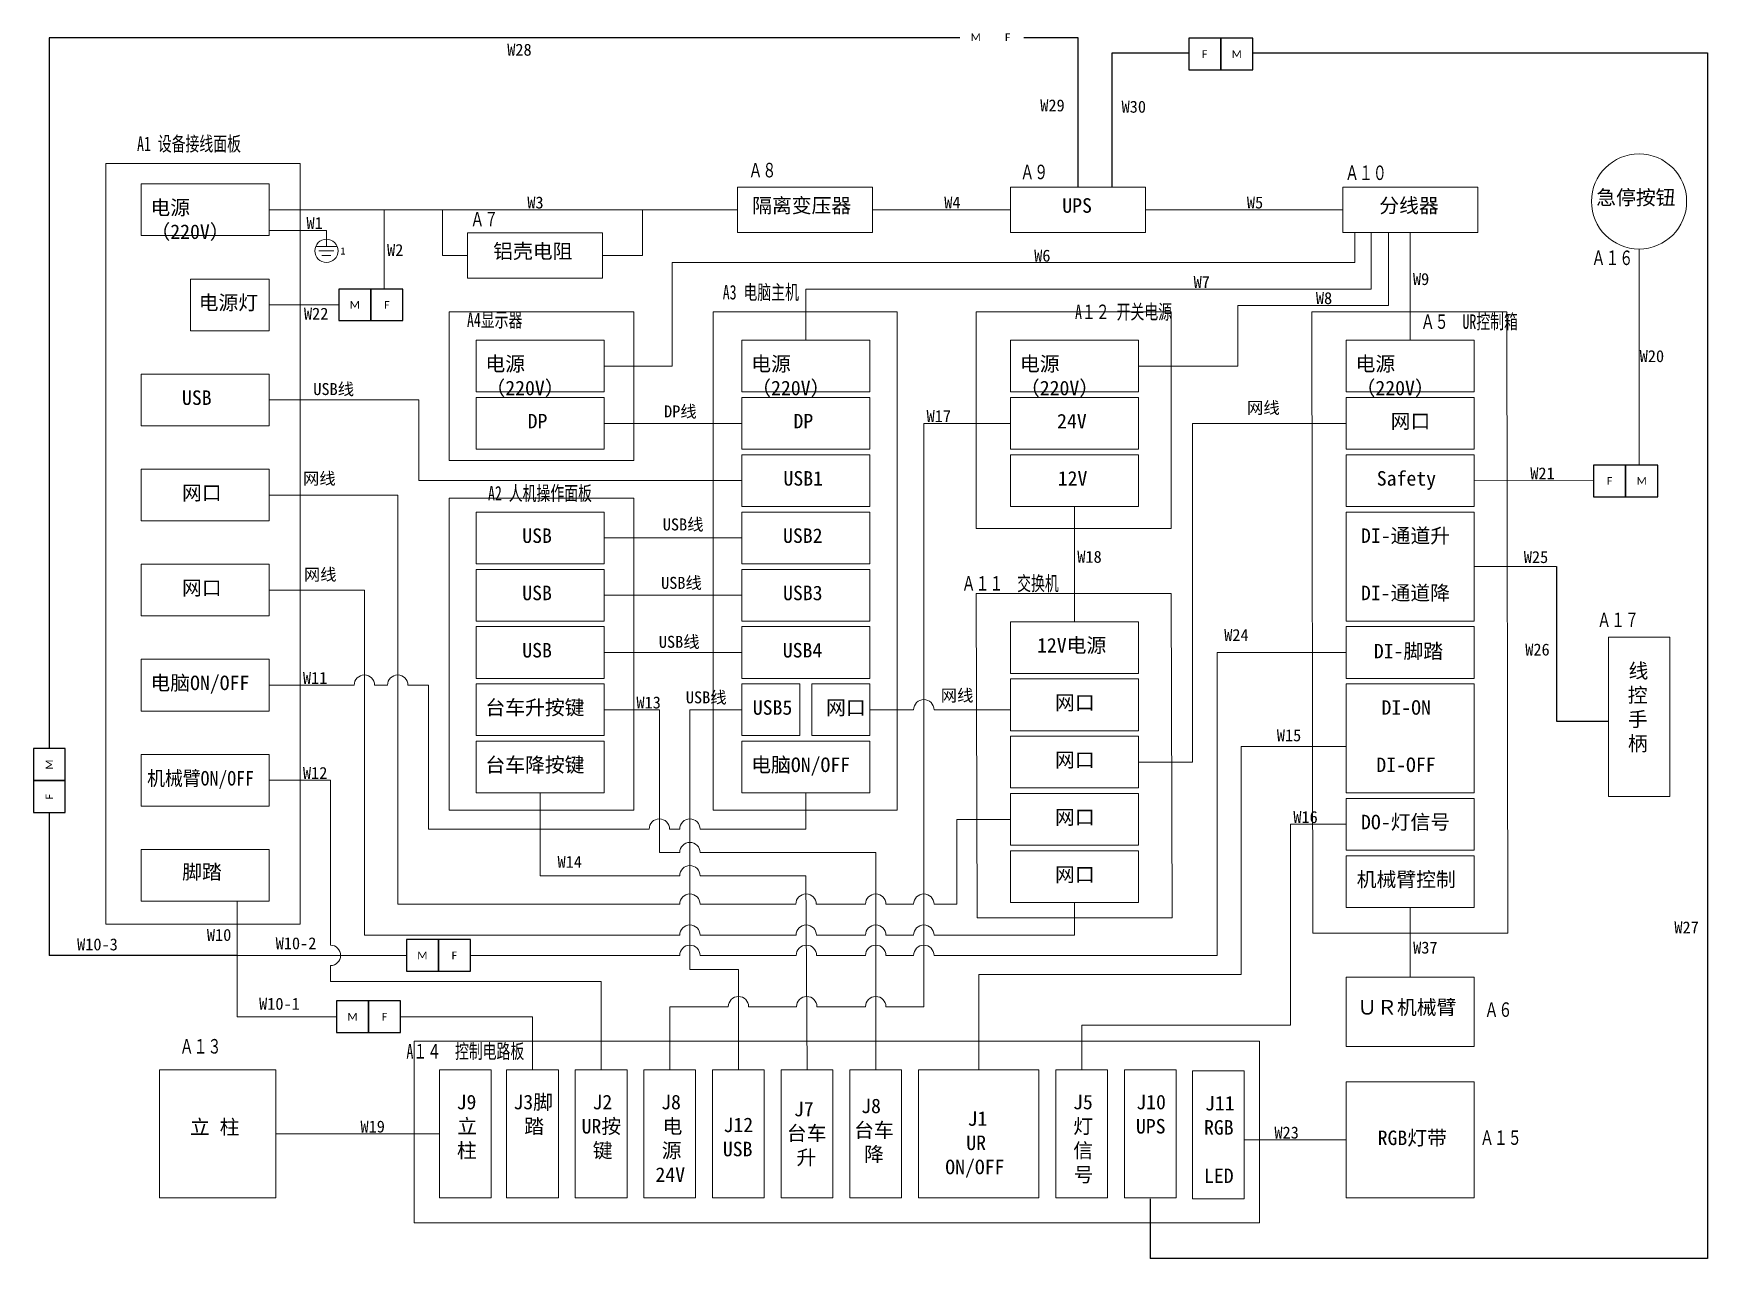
# Model space of a CAD drawing. Header units: millimetres. Extents: x 17657 to 19841, y 2169 to 2573.
# Drawn here: x 19491.2 to 19840.7, y 2316.8 to 2572.7 of the extents above.
import ezdxf

# ---------------------------------------------------------------- set-up
doc = ezdxf.new("R2010")
doc.units = ezdxf.units.MM
doc.layers.add('连接线', color=7, linetype='Continuous', lineweight=18)
doc.styles.add('HORIZONTALGBCBIG', font='txt.shx', dxfattribs={"bigfont": 'gbcbig.shx'})
doc.styles.get("Standard").update_dxf_attribs({"font": 'txt', "bigfont": 'gbcbig.shx'})

msp = doc.modelspace()

# ---------------------------------------------------------------- linework, layer by layer
for p, q in [((19684.57, 2571.8), (19494.48, 2571.8)), ((19494.48, 2571.8), (19494.48, 2423.32)), ((19709.29, 2571.8), (19697.95, 2571.8)), ((19709.29, 2540.62), (19709.29, 2571.8)), ((19716.44, 2540.62), (19716.44, 2568.69)), ((19716.44, 2568.69), (19732.39, 2568.69)), ((19745.76, 2568.69), (19840.73, 2568.69)), ((19840.73, 2568.69), (19840.73, 2316.81)), ((19494.48, 2409.95), (19494.48, 2380.13)), ((19533.71, 2380.13), (19494.48, 2380.13)), ((19724.37, 2329.25), (19724.37, 2316.81)), ((19840.73, 2316.81), (19724.37, 2316.81))]:
    msp.add_line(p, q)
at = {"color": 5}
for p, q in [((19809.22, 2461.35), (19809.22, 2429.04)), ((19809.22, 2429.04), (19820.04, 2429.04))]:
    msp.add_line(p, q, dxfattribs=at)
at = {"color": 7, "linetype": 'Continuous'}
for points in [[(19732.39, 2565.1), (19739.08, 2565.1), (19739.08, 2571.72), (19732.39, 2571.72)], [(19739.08, 2565.1), (19745.76, 2565.1), (19745.76, 2571.72), (19739.08, 2571.72)], [(19554.92, 2512.72), (19561.61, 2512.72), (19561.61, 2519.33), (19554.92, 2519.33)], [(19561.61, 2512.72), (19568.3, 2512.72), (19568.3, 2519.33), (19561.61, 2519.33)], [(19816.94, 2475.93), (19823.63, 2475.93), (19823.63, 2482.55), (19816.94, 2482.55)], [(19823.63, 2475.93), (19830.32, 2475.93), (19830.32, 2482.55), (19823.63, 2482.55)], [(19497.79, 2416.63), (19497.79, 2423.32), (19491.17, 2423.32), (19491.17, 2416.63)], [(19497.79, 2409.95), (19497.79, 2416.63), (19491.17, 2416.63), (19491.17, 2409.95)], [(19569.03, 2376.82), (19575.72, 2376.82), (19575.72, 2383.44), (19569.03, 2383.44)], [(19575.72, 2376.82), (19582.41, 2376.82), (19582.41, 2383.44), (19575.72, 2383.44)], [(19554.43, 2364.01), (19561.12, 2364.01), (19561.12, 2370.63), (19554.43, 2370.63)], [(19561.12, 2364.01), (19567.81, 2364.01), (19567.81, 2370.63), (19561.12, 2370.63)]]:
    msp.add_lwpolyline(points, close=True, dxfattribs=at)
at = {"layer": '连接线'}
for p, q in [((19638.17, 2535.88), (19540.37, 2535.88)), ((19564.43, 2535.88), (19564.43, 2519.33)), ((19576.57, 2526.33), (19576.57, 2535.88)), ((19618.32, 2526.33), (19618.32, 2535.88)), ((19666.36, 2535.88), (19695.2, 2535.88)), ((19723.38, 2535.88), (19764.55, 2535.88)), ((19552.34, 2531.58), (19540.37, 2531.58)), ((19552.34, 2528.22), (19552.34, 2531.58)), ((19767.1, 2524.89), (19767.1, 2531.14)), ((19770.47, 2519.28), (19770.47, 2531.14)), ((19774.12, 2515.91), (19774.12, 2531.14)), ((19778.65, 2531.14), (19778.65, 2508.63)), ((19552.34, 2528.22), (19550.1, 2528.22)), ((19552.34, 2527.3), (19550.78, 2527.3)), ((19552.34, 2528.22), (19554.59, 2528.22)), ((19552.34, 2527.3), (19553.9, 2527.3)), ((19826.43, 2527.68), (19826.43, 2482.55)), ((19552.34, 2526.32), (19551.4, 2526.32)), ((19552.34, 2526.32), (19553.28, 2526.32)), ((19581.78, 2526.33), (19576.57, 2526.33)), ((19609.97, 2526.33), (19618.32, 2526.33)), ((19699.26, 2524.89), (19624.52, 2524.89)), ((19624.52, 2503.23), (19624.52, 2524.89)), ((19699.26, 2524.89), (19767.1, 2524.89)), ((19704.8, 2519.28), (19652.45, 2519.28)), ((19652.45, 2519.28), (19652.45, 2508.63)), ((19704.8, 2519.28), (19770.47, 2519.28)), ((19554.92, 2516.02), (19540.37, 2516.02)), ((19742.64, 2503.23), (19742.64, 2515.91)), ((19742.64, 2515.91), (19774.12, 2515.91)), ((19610.32, 2503.23), (19624.52, 2503.23)), ((19721.93, 2503.23), (19742.64, 2503.23)), ((19540.37, 2496.16), (19571.61, 2496.16)), ((19571.61, 2496.16), (19571.61, 2479.3)), ((19610.32, 2491.26), (19639.09, 2491.26)), ((19677.09, 2369.41), (19677.09, 2491.26)), ((19677.09, 2491.26), (19695.2, 2491.26)), ((19733.2, 2491.26), (19765.28, 2491.26)), ((19733.2, 2420.51), (19733.2, 2491.26)), ((19571.61, 2479.3), (19639.09, 2479.3)), ((19792.01, 2479.3), (19816.94, 2479.24)), ((19540.37, 2476.3), (19567.23, 2476.3)), ((19567.23, 2476.3), (19567.23, 2390.83)), ((19708.56, 2473.9), (19708.56, 2449.84)), ((19610.32, 2467.33), (19639.09, 2467.33)), ((19792.01, 2461.35), (19809.22, 2461.35)), ((19540.37, 2456.44), (19560.27, 2456.44)), ((19560.27, 2456.44), (19560.27, 2384.35)), ((19610.32, 2455.37), (19639.09, 2455.37)), ((19610.32, 2443.4), (19639.09, 2443.4)), ((19765.28, 2443.4), (19738.35, 2443.4)), ((19738.35, 2443.4), (19738.35, 2380.13)), ((19540.37, 2436.58), (19558.13, 2436.58)), ((19562.4, 2436.58), (19565.1, 2436.58)), ((19569.36, 2436.58), (19573.68, 2436.58)), ((19573.68, 2436.58), (19573.68, 2406.51)), ((19610.32, 2431.44), (19621.86, 2431.44)), ((19621.86, 2431.44), (19621.86, 2401.61)), ((19639.09, 2431.44), (19628.24, 2431.44)), ((19628.24, 2431.44), (19628.24, 2377.15)), ((19665.82, 2431.44), (19674.96, 2431.44)), ((19679.23, 2431.44), (19695.2, 2431.44)), ((19743.33, 2376.17), (19743.33, 2423.79)), ((19743.33, 2423.79), (19765.28, 2423.79)), ((19721.93, 2420.51), (19733.2, 2420.51)), ((19540.37, 2416.72), (19553.17, 2416.72)), ((19553.17, 2416.72), (19553.17, 2382.27)), ((19596.96, 2414.07), (19596.96, 2396.76)), ((19652.45, 2406.51), (19652.45, 2414.07)), ((19695.2, 2408.54), (19684.01, 2408.54)), ((19684.01, 2408.54), (19684.01, 2390.83)), ((19573.68, 2406.51), (19619.73, 2406.51)), ((19623.99, 2406.51), (19626.11, 2406.51)), ((19630.38, 2406.51), (19652.45, 2406.51)), ((19753.67, 2365.53), (19753.67, 2407.51)), ((19753.67, 2407.51), (19765.28, 2407.51)), ((19621.86, 2401.61), (19626.11, 2401.61)), ((19630.38, 2401.61), (19667.04, 2401.61)), ((19667.04, 2401.61), (19667.04, 2356.23)), ((19596.96, 2396.76), (19626.11, 2396.76)), ((19630.38, 2396.76), (19652.45, 2396.76)), ((19652.45, 2396.76), (19652.71, 2356.23)), ((19533.71, 2367.32), (19533.71, 2391.46)), ((19708.56, 2384.35), (19708.56, 2391.18)), ((19567.23, 2390.83), (19626.11, 2390.83)), ((19630.38, 2390.83), (19650.36, 2390.83)), ((19654.62, 2390.83), (19664.91, 2390.83)), ((19669.18, 2390.83), (19674.96, 2390.83)), ((19679.23, 2390.83), (19684.01, 2390.83)), ((19778.65, 2390.14), (19778.65, 2375.59)), ((19560.27, 2384.35), (19626.11, 2384.35)), ((19630.38, 2384.35), (19650.4, 2384.35)), ((19654.67, 2384.35), (19664.91, 2384.35)), ((19669.18, 2384.35), (19674.96, 2384.35)), ((19679.23, 2384.35), (19708.56, 2384.35)), ((19569.03, 2380.13), (19533.71, 2380.13)), ((19553.17, 2378), (19553.17, 2374.65)), ((19626.11, 2380.13), (19582.41, 2380.13)), ((19628.24, 2377.15), (19638.38, 2377.15)), ((19650.43, 2380.13), (19630.38, 2380.13)), ((19638.38, 2377.15), (19638.38, 2356.23)), ((19664.91, 2380.13), (19654.69, 2380.13)), ((19674.96, 2380.13), (19669.18, 2380.13)), ((19738.35, 2380.13), (19679.23, 2380.13)), ((19553.17, 2374.65), (19609.71, 2374.66)), ((19609.71, 2374.66), (19609.71, 2356.23)), ((19688.55, 2356.23), (19688.55, 2376.17)), ((19688.55, 2376.17), (19743.33, 2376.17)), ((19554.43, 2367.32), (19533.71, 2367.32)), ((19595.37, 2367.32), (19567.81, 2367.32)), ((19595.37, 2356.23), (19595.37, 2367.32)), ((19624.04, 2356.23), (19624.04, 2369.41)), ((19624.04, 2369.41), (19636.24, 2369.41)), ((19640.51, 2369.41), (19650.49, 2369.41)), ((19654.76, 2369.41), (19664.91, 2369.41)), ((19669.18, 2369.41), (19677.09, 2369.41)), ((19710.05, 2356.23), (19710.05, 2365.53)), ((19710.05, 2365.53), (19753.67, 2365.53)), ((19541.8, 2342.86), (19575.95, 2342.86)), ((19744.01, 2341.6), (19765.28, 2341.6))]:
    msp.add_line(p, q, dxfattribs=at)
at = {"layer": '连接线', "color": 5}
for points in [[(19506.27, 2545.55), (19546.87, 2545.55), (19546.87, 2386.65), (19506.27, 2386.65)], [(19577.95, 2514.54), (19616.5, 2514.54), (19616.5, 2483.54), (19577.95, 2483.54)], [(19633.12, 2514.54), (19671.5, 2514.54), (19671.5, 2410.48), (19633.12, 2410.48)], [(19688, 2514.54), (19728.73, 2514.54), (19728.73, 2469.27), (19688, 2469.27)], [(19758.07, 2514.54), (19798.79, 2514.54), (19799.01, 2384.74), (19758.28, 2384.74)], [(19577.95, 2475.64), (19616.5, 2475.64), (19616.5, 2410.48), (19577.95, 2410.48)], [(19688, 2455.75), (19728.73, 2455.75), (19728.93, 2387.97), (19688.2, 2387.97)], [(19570.64, 2362.21), (19747.17, 2362.21), (19747.17, 2324.26), (19570.64, 2324.26)]]:
    msp.add_lwpolyline(points, close=True, dxfattribs=at)
at = {"layer": '连接线', "color": 3}
for points in [[(19513.64, 2541.28), (19540.37, 2541.28), (19540.37, 2530.48), (19513.64, 2530.48)], [(19523.99, 2521.42), (19540.37, 2521.42), (19540.37, 2510.62), (19523.99, 2510.62)], [(19583.59, 2508.63), (19610.32, 2508.63), (19610.32, 2497.83), (19583.59, 2497.83)], [(19639.09, 2508.63), (19665.82, 2508.63), (19665.82, 2497.83), (19639.09, 2497.83)], [(19695.2, 2508.63), (19721.93, 2508.63), (19721.93, 2497.83), (19695.2, 2497.83)], [(19765.28, 2508.63), (19792.01, 2508.63), (19792.01, 2497.83), (19765.28, 2497.83)], [(19513.64, 2501.56), (19540.37, 2501.56), (19540.37, 2490.76), (19513.64, 2490.76)], [(19583.59, 2496.66), (19610.32, 2496.66), (19610.32, 2485.86), (19583.59, 2485.86)], [(19639.09, 2496.66), (19665.82, 2496.66), (19665.82, 2485.86), (19639.09, 2485.86)], [(19695.2, 2496.66), (19721.93, 2496.66), (19721.93, 2485.86), (19695.2, 2485.86)], [(19765.28, 2496.66), (19792.01, 2496.66), (19792.01, 2485.86), (19765.28, 2485.86)], [(19639.09, 2484.7), (19665.82, 2484.7), (19665.82, 2473.9), (19639.09, 2473.9)], [(19695.2, 2484.7), (19721.93, 2484.7), (19721.93, 2473.9), (19695.2, 2473.9)], [(19765.28, 2484.7), (19792.01, 2484.7), (19792.01, 2473.9), (19765.28, 2473.9)], [(19513.64, 2481.7), (19540.37, 2481.7), (19540.37, 2470.9), (19513.64, 2470.9)], [(19583.59, 2472.73), (19610.32, 2472.73), (19610.32, 2461.93), (19583.59, 2461.93)], [(19639.09, 2472.73), (19665.82, 2472.73), (19665.82, 2461.93), (19639.09, 2461.93)], [(19765.28, 2472.73), (19792.01, 2472.73), (19792.01, 2449.97), (19765.28, 2449.97)], [(19513.64, 2461.84), (19540.37, 2461.84), (19540.37, 2451.04), (19513.64, 2451.04)], [(19583.59, 2460.77), (19610.32, 2460.77), (19610.32, 2449.97), (19583.59, 2449.97)], [(19639.09, 2460.77), (19665.82, 2460.77), (19665.82, 2449.97), (19639.09, 2449.97)], [(19583.59, 2448.8), (19610.32, 2448.8), (19610.32, 2438), (19583.59, 2438)], [(19639.09, 2448.8), (19665.82, 2448.8), (19665.82, 2438), (19639.09, 2438)], [(19695.2, 2449.84), (19721.93, 2449.84), (19721.93, 2439.04), (19695.2, 2439.04)], [(19765.28, 2448.8), (19792.01, 2448.8), (19792.01, 2438), (19765.28, 2438)], [(19513.64, 2441.98), (19540.37, 2441.98), (19540.37, 2431.18), (19513.64, 2431.18)], [(19583.59, 2436.84), (19610.32, 2436.84), (19610.32, 2426.04), (19583.59, 2426.04)], [(19639.09, 2436.84), (19651.2, 2436.84), (19651.2, 2426.04), (19639.09, 2426.04)], [(19653.71, 2436.84), (19665.82, 2436.84), (19665.82, 2426.04), (19653.71, 2426.04)], [(19695.2, 2437.87), (19721.93, 2437.87), (19721.93, 2427.07), (19695.2, 2427.07)], [(19765.28, 2436.84), (19792.01, 2436.84), (19792.01, 2414.07), (19765.28, 2414.07)], [(19695.2, 2425.91), (19721.93, 2425.91), (19721.93, 2415.11), (19695.2, 2415.11)], [(19583.59, 2424.87), (19610.32, 2424.87), (19610.32, 2414.07), (19583.59, 2414.07)], [(19639.09, 2424.87), (19665.82, 2424.87), (19665.82, 2414.07), (19639.09, 2414.07)], [(19513.64, 2422.12), (19540.37, 2422.12), (19540.37, 2411.32), (19513.64, 2411.32)], [(19695.2, 2413.94), (19721.93, 2413.94), (19721.93, 2403.14), (19695.2, 2403.14)], [(19765.28, 2412.91), (19792.01, 2412.91), (19792.01, 2402.11), (19765.28, 2402.11)], [(19513.64, 2402.26), (19540.37, 2402.26), (19540.37, 2391.46), (19513.64, 2391.46)], [(19695.2, 2401.98), (19721.93, 2401.98), (19721.93, 2391.18), (19695.2, 2391.18)], [(19765.28, 2400.94), (19792.01, 2400.94), (19792.01, 2390.14), (19765.28, 2390.14)], [(19586.75, 2356.23), (19586.75, 2329.49), (19575.95, 2329.49), (19575.95, 2356.23)], [(19600.77, 2356.23), (19600.77, 2329.49), (19589.97, 2329.49), (19589.97, 2356.23)], [(19615.11, 2356.23), (19615.11, 2329.49), (19604.31, 2329.49), (19604.31, 2356.23)], [(19629.44, 2356.23), (19629.44, 2329.49), (19618.64, 2329.49), (19618.64, 2356.23)], [(19643.78, 2356.23), (19643.78, 2329.49), (19632.98, 2329.49), (19632.98, 2356.23)], [(19658.11, 2356.23), (19658.11, 2329.49), (19647.31, 2329.49), (19647.31, 2356.23)], [(19672.44, 2356.23), (19672.44, 2329.49), (19661.64, 2329.49), (19661.64, 2356.23)], [(19701.11, 2356.23), (19701.11, 2329.49), (19675.98, 2329.49), (19675.98, 2356.23)], [(19715.45, 2356.23), (19715.45, 2329.49), (19704.65, 2329.49), (19704.65, 2356.23)], [(19729.78, 2356.23), (19729.78, 2329.49), (19718.98, 2329.49), (19718.98, 2356.23)], [(19744.01, 2355.99), (19744.01, 2329.25), (19733.21, 2329.25), (19733.21, 2355.99)]]:
    msp.add_lwpolyline(points, close=True, dxfattribs=at)
at = {"layer": '连接线'}
for points in [[(19638.17, 2540.62), (19666.36, 2540.62), (19666.36, 2531.14), (19638.17, 2531.14)], [(19695.2, 2540.62), (19723.38, 2540.62), (19723.38, 2531.14), (19695.2, 2531.14)], [(19764.55, 2540.62), (19792.74, 2540.62), (19792.74, 2531.14), (19764.55, 2531.14)], [(19581.78, 2531.07), (19609.97, 2531.07), (19609.97, 2521.59), (19581.78, 2521.59)], [(19820.04, 2446.59), (19832.83, 2446.59), (19832.83, 2413.29), (19820.04, 2413.29)], [(19765.28, 2375.59), (19792.01, 2375.59), (19792.01, 2361.09), (19765.28, 2361.09)], [(19541.8, 2356.23), (19541.8, 2329.49), (19517.52, 2329.49), (19517.52, 2356.23)], [(19765.28, 2353.71), (19792.01, 2353.71), (19792.01, 2329.49), (19765.28, 2329.49)]]:
    msp.add_lwpolyline(points, close=True, dxfattribs=at)
for centre, radius in [((19826.43, 2537.62), 9.94), ((19552.34, 2527.3), 2.43)]:
    msp.add_circle(centre, radius, dxfattribs=at)
for centre, start, end in [((19560.27, 2436.58), 0, 180), ((19567.23, 2436.58), 0, 180), ((19677.09, 2431.44), 0, 180), ((19621.86, 2406.51), 0, 180), ((19628.24, 2406.51), 0, 180), ((19628.24, 2401.61), 0, 180), ((19628.24, 2396.76), 0, 180), ((19628.24, 2390.83), 0, 180), ((19652.49, 2390.83), 0, 180), ((19667.04, 2390.83), 0, 180), ((19677.09, 2390.83), 0, 180), ((19628.24, 2384.35), 0, 180), ((19652.53, 2384.35), 0, 180), ((19667.04, 2384.35), 0, 180), ((19677.09, 2384.35), 0, 180), ((19553.17, 2380.13), 270, 90), ((19628.24, 2380.13), 0, 180), ((19652.56, 2380.13), 0, 180), ((19667.04, 2380.13), 0, 180), ((19677.09, 2380.13), 0, 180), ((19638.38, 2369.41), 0, 180), ((19652.63, 2369.41), 0, 180), ((19667.04, 2369.41), 0, 180)]:
    msp.add_arc(centre, 2.13, start, end, dxfattribs=at)

# ---------------------------------------------------------------- texts
at = {"char_height": 2.6543, "width": 6.6881, "attachment_point": 5, "style": 'HORIZONTALGBCBIG'}
for s, insert in [('{\\fCalibri|b0|i0|c0|p34;\\H0.59808x;\\C7;M}', (19687.92, 2571.92)), ('{\\fCalibri|b0|i0|c0|p34;\\H0.59808x;\\C7;F}', (19694.61, 2571.92)), ('{\\fCalibri|b0|i0|c0|p34;\\H0.59808x;\\C7;F}', (19735.73, 2568.41)), ('{\\fCalibri|b0|i0|c0|p34;\\H0.59808x;\\C7;M}', (19742.42, 2568.41)), ('{\\fCalibri|b0|i0|c0|p34;\\H0.59808x;\\C7;M}', (19558.26, 2516.03)), ('{\\fCalibri|b0|i0|c0|p34;\\H0.59808x;\\C7;F}', (19564.95, 2516.03)), ('\\C7;\\fCalibri|b0|i0|;\\H1.5874757766724;F', (19820.29, 2479.24)), ('\\C7;\\fCalibri|b0|i0|;\\H1.5874757766724;M', (19826.98, 2479.24)), ('{\\fCalibri|b0|i0|c0|p34;\\H0.59808x;\\C7;M}', (19572.37, 2380.13)), ('{\\fCalibri|b0|i0|c0|p34;\\H0.59808x;\\C7;F}', (19579.06, 2380.13)), ('{\\fCalibri|b0|i0|c0|p34;\\H0.59808x;\\C7;M}', (19557.78, 2367.32)), ('{\\fCalibri|b0|i0|c0|p34;\\H0.59808x;\\C7;F}', (19564.46, 2367.32))]:
    msp.add_mtext(s, dxfattribs=dict(at, insert=insert))
at = {"char_height": 2.6543, "width": 6.6881, "attachment_point": 5, "rotation": 90, "style": 'HORIZONTALGBCBIG'}
for s, insert in [('{\\fCalibri|b0|i0|c0|p34;\\H0.59808x;\\C7;M}', (19494.48, 2419.98)), ('{\\fCalibri|b0|i0|c0|p34;\\H0.59808x;\\C7;F}', (19494.48, 2413.29))]:
    msp.add_mtext(s, dxfattribs=dict(at, insert=insert))
at = {"layer": '连接线', "attachment_point": 1}
for s, width, insert, char_height in [('{\\fFangSong|b0|i0|c134|p49;\\C116;\\c3434259;W28}', 21.8018, (19590.1, 2570.57), 2.5), ('{\\fFangSong|b0|i0|c134|p49;\\C116;\\c3434259;W29}', 21.8018, (19701.4, 2558.93), 2.5), ('{\\fFangSong|b0|i0|c134|p49;\\C116;\\c3434259;W30}', 21.8018, (19718.38, 2558.66), 2.5), ('\\pi3.9582;{\\fFangSong|b0|i0|c134|p49;\\W0.7;A1 设备接线面板}', 30.9695, (19508.84, 2551.19), 3.0317), ('\\pi8.4937;{\\fFangSong|b0|i0|c134|p49;\\W0.7;Ａ８}', 21.8018, (19632, 2545.68), 3.0317), ('\\pi8.5301;{\\fFangSong|b0|i0|c134|p49;\\W0.7;Ａ９}', 21.8018, (19688.72, 2545.29), 3.0317), ('\\pi7.0021;{\\fFangSong|b0|i0|c134|p49;\\W0.7;Ａ１０}', 21.8018, (19758.06, 2545.13), 3.0317), ('{\\fFangSong|b0|i0|c134|p49;电源（220V）}', 21.8018, (19515.6, 2537.87), 3.0317), ('{\\fFangSong|b0|i0|c134|p49;\\C116;\\c3434259;W3}', 21.8018, (19594.29, 2538.65), 2.5), ('{\\fFangSong|b0|i0|c134|p49;隔离变压器}', 21.8018, (19641.24, 2538.29), 3.0317), ('{\\fFangSong|b0|i0|c134|p49;\\C116;\\c3434259;W4}', 21.8018, (19681.35, 2538.65), 2.5), ('\\pi7.7393;{\\fFangSong|b0|i0|c134|p49;UPS}', 21.8018, (19698.26, 2538.29), 3.0317), ('{\\fFangSong|b0|i0|c134|p49;\\C116;\\c3434259;W5}', 21.8018, (19744.54, 2538.65), 2.5), ('\\pi4.569;{\\fFangSong|b0|i0|c134|p49;分线器}', 21.8018, (19767.62, 2538.29), 3.0317), ('\\pi2.4641;{\\fFangSong|b0|i0|c134|p49;急停按钮}', 21.8018, (19815.03, 2539.96), 3.0317), ('{\\fFangSong|b0|i0|c134|p49;\\C116;\\c3434259;W1}', 21.8018, (19548.18, 2534.36), 2.5), ('\\pi8.4998;{\\fFangSong|b0|i0|c134|p49;\\W0.7;Ａ７}', 21.8018, (19573.91, 2535.43), 3.0317), ('\\pi10.588;{\\fFangSong|b0|i0|c134|p49;1}', 21.8018, (19544.7, 2528.04), 1.5), ('{\\fFangSong|b0|i0|c134|p49;\\C116;\\c3434259;W2}', 21.8018, (19565, 2528.72), 2.5), ('{\\fFangSong|b0|i0|c134|p49;铝壳电阻}', 21.8018, (19587.17, 2528.75), 3.0317), ('{\\fFangSong|b0|i0|c134|p49;\\C116;\\c3434259;W6}', 21.8018, (19700.13, 2527.56), 2.5), ('\\pi6.9658;{\\fFangSong|b0|i0|c134|p49;\\W0.7;Ａ１６}', 21.8018, (19809.55, 2527.37), 3.0317), ('\\pi2.4667;{\\fFangSong|b0|i0|c134|p49;\\W0.7;A3 电脑主机}', 21.8018, (19632.63, 2520.18), 3.0317), ('{\\fFangSong|b0|i0|c134|p49;\\C116;\\c3434259;W7}', 21.8018, (19733.42, 2522.05), 2.5), ('{\\fFangSong|b0|i0|c134|p49;\\C116;\\c3434259;W9}', 21.8018, (19779.22, 2522.66), 2.5), ('{\\fFangSong|b0|i0|c134|p49;电源灯}', 21.8018, (19525.67, 2518.01), 3.0317), ('{\\fFangSong|b0|i0|c134|p49;\\C116;\\c3434259;W8}', 21.8018, (19758.95, 2518.68), 2.5), ('{\\fFangSong|b0|i0|c134|p49;\\C116;\\c3434259;W22}', 21.8018, (19547.65, 2515.43), 2.5), ('\\pi4.8011;{\\fFangSong|b0|i0|c134|p49;\\W0.7;A4显示器}', 21.8018, (19576.89, 2514.41), 3.0317), ('\\pi0.1687;{\\fFangSong|b0|i0|c134|p49;\\W0.7;A１２ 开关电源}', 21.8018, (19708.49, 2516.08), 3.0317), ('\\pi0.41123;{\\fFangSong|b0|i0|c134|p49;\\W0.7;Ａ５\u3000UR控制箱}', 21.8018, (19780.46, 2514.04), 3.0317), ('{\\fFangSong|b0|i0|c134|p49;\\C116;\\c3434259;W20}', 21.8018, (19826.56, 2506.56), 2.5), ('{\\fFangSong|b0|i0|c134|p49;电源（220V）}', 21.8018, (19585.55, 2505.22), 3.0317), ('{\\fFangSong|b0|i0|c134|p49;电源（220V）}', 21.8018, (19641.05, 2505.22), 3.0317), ('{\\fFangSong|b0|i0|c134|p49;电源（220V）}', 21.8018, (19697.16, 2505.22), 3.0317), ('{\\fFangSong|b0|i0|c134|p49;电源（220V）}', 21.8018, (19767.24, 2505.22), 3.0317), ('{\\fFangSong|b0|i0|c134|p49;\\C116;\\c3434259;USB线}', 21.8018, (19549.6, 2499.68), 2.5), ('{\\fFangSong|b0|i0|c134|p49;USB}', 21.8018, (19522.18, 2498.15), 3.0317), ('{\\fFangSong|b0|i0|c134|p49;\\C116;\\c3434259;网线}', 21.8018, (19744.58, 2495.78), 2.5), ('\\pi8.8134;{\\fFangSong|b0|i0|c134|p49;DP}', 21.8018, (19585.55, 2493.25), 3.0317), ('{\\fFangSong|b0|i0|c134|p49;\\C116;\\c3434259;DP线}', 21.8018, (19622.84, 2495.01), 2.5), ('\\pi8.8134;{\\fFangSong|b0|i0|c134|p49;DP}', 21.8018, (19641.05, 2493.25), 3.0317), ('{\\fFangSong|b0|i0|c134|p49;\\C116;\\c3434259;W17}', 21.8018, (19677.66, 2494.03), 2.5), ('\\pi7.7479;{\\fFangSong|b0|i0|c134|p49;24V}', 21.8018, (19697.16, 2493.25), 3.0317), ('\\pi7.3235;{\\fFangSong|b0|i0|c134|p49;网口}', 21.8018, (19767.24, 2493.25), 3.0317), ('{\\fFangSong|b0|i0|c134|p49;\\C116;\\c3434259;W21}', 21.8018, (19803.72, 2482.07), 2.5), ('{\\fFangSong|b0|i0|c134|p49;网口}', 21.8018, (19522.18, 2478.29), 3.0317), ('{\\fFangSong|b0|i0|c134|p49;\\C116;\\c3434259;网线}', 21.8018, (19547.44, 2481), 2.5), ('\\pi8.2131;{\\fFangSong|b0|i0|c134|p49;\\W0.7;A2 人机操作面板}', 39.4792, (19577.87, 2478.19), 3.0317), ('\\pi6.7258;{\\fFangSong|b0|i0|c134|p49;USB1}', 21.8018, (19641.05, 2481.29), 3.0317), ('\\pi7.8865;{\\fFangSong|b0|i0|c134|p49;12V}', 21.8018, (19697.16, 2481.29), 3.0317), ('\\pi4.4217;{\\fFangSong|b0|i0|c134|p49;Safety}', 21.8018, (19767.24, 2481.29), 3.0317), ('{\\fFangSong|b0|i0|c134|p49;\\C116;\\c3434259;USB线}', 21.8018, (19622.57, 2471.4), 2.5), ('\\pi7.6873;{\\fFangSong|b0|i0|c134|p49;USB}', 21.8018, (19585.55, 2469.32), 3.0317), ('\\pi6.6392;{\\fFangSong|b0|i0|c134|p49;USB2}', 21.8018, (19641.05, 2469.32), 3.0317), ('\\pi1.1302;{\\fFangSong|b0|i0|c134|p49;DI-通道升}', 21.8018, (19767.24, 2469.32), 3.0317), ('{\\fFangSong|b0|i0|c134|p49;\\C116;\\c3434259;W18}', 21.8018, (19709.13, 2464.64), 2.5), ('{\\fFangSong|b0|i0|c134|p49;\\C116;\\c3434259;W25}', 21.8018, (19802.36, 2464.59), 2.5), ('{\\fFangSong|b0|i0|c134|p49;\\C116;\\c3434259;网线}', 21.8018, (19547.63, 2460.94), 2.5), ('{\\fFangSong|b0|i0|c134|p49;网口}', 21.8018, (19522.18, 2458.43), 3.0317), ('\\pi7.6873;{\\fFangSong|b0|i0|c134|p49;USB}', 21.8018, (19585.55, 2457.36), 3.0317), ('{\\fFangSong|b0|i0|c134|p49;\\C116;\\c3434259;USB线}', 21.8018, (19622.22, 2459.2), 2.5), ('\\pi6.6392;{\\fFangSong|b0|i0|c134|p49;USB3}', 21.8018, (19641.05, 2457.36), 3.0317), ('\\pi0.38092;{\\fFangSong|b0|i0|c134|p49;\\W0.7;Ａ１１\u3000交换机}', 21.8018, (19684.62, 2459.35), 3.0317), ('\\pi1.1215;{\\fFangSong|b0|i0|c134|p49;DI-通道降}', 21.8018, (19767.24, 2457.36), 3.0317), ('\\pi6.9476;{\\fFangSong|b0|i0|c134|p49;\\W0.7;Ａ１７}', 21.8018, (19810.75, 2451.73), 3.0317), ('{\\fFangSong|b0|i0|c134|p49;\\C116;\\c3434259;USB线}', 21.8018, (19621.75, 2446.88), 2.5), ('{\\fFangSong|b0|i0|c134|p49;\\C116;\\c3434259;W24}', 21.8018, (19739.81, 2448.3), 2.5), ('\\pi7.6873;{\\fFangSong|b0|i0|c134|p49;USB}', 21.8018, (19585.55, 2445.39), 3.0317), ('\\pi6.5786;{\\fFangSong|b0|i0|c134|p49;USB4}', 21.8018, (19641.05, 2445.39), 3.0317), ('\\pi3.5642;{\\fFangSong|b0|i0|c134|p49;12V电源}', 21.8018, (19697.16, 2446.43), 3.0317), ('\\pi3.3477;{\\fFangSong|b0|i0|c134|p49;DI-脚踏}', 21.8018, (19767.71, 2445.21), 3.0317), ('{\\fFangSong|b0|i0|c134|p49;\\C116;\\c3434259;W26}', 21.8018, (19802.67, 2445.27), 2.5), ('\\pi3.0516;{\\fFangSong|b0|i0|c134|p49;线\\P\\pi2.8957;控\\P\\pi2.9217;手\\P\\pi2.8957;柄}', 9.6373, (19821.18, 2441.08), 3.0317), ('{\\fFangSong|b0|i0|c134|p49;电脑ON/OFF}', 23.8359, (19515.6, 2438.57), 3.0317), ('{\\fFangSong|b0|i0|c134|p49;\\C116;\\c3434259;W11}', 21.8018, (19547.44, 2439.35), 2.5), ('{\\fFangSong|b0|i0|c134|p49;台车升按键}', 21.8018, (19585.55, 2433.43), 3.0317), ('{\\fFangSong|b0|i0|c134|p49;\\C116;\\c3434259;W13}', 21.8018, (19617.07, 2434.21), 2.5), ('{\\fFangSong|b0|i0|c134|p49;\\C116;\\c3434259;USB线}', 21.8018, (19627.39, 2435.28), 2.5), ('\\pi6.6392;{\\fFangSong|b0|i0|c134|p49;USB5}', 21.8018, (19634.73, 2433.43), 3.0317), ('\\pi7.3235;{\\fFangSong|b0|i0|c134|p49;网口}', 21.8018, (19649.35, 2433.43), 3.0317), ('{\\fFangSong|b0|i0|c134|p49;\\C116;\\c3434259;网线}', 21.8018, (19680.62, 2435.69), 2.5), ('\\pi7.3235;{\\fFangSong|b0|i0|c134|p49;网口}', 21.8018, (19697.16, 2434.46), 3.0317), ('\\pi5.4179;{\\fFangSong|b0|i0|c134|p49;DI-ON}', 21.8018, (19767.24, 2433.43), 3.0317), ('{\\fFangSong|b0|i0|c134|p49;\\C116;\\c3434259;W15}', 21.8018, (19750.79, 2427.35), 2.5), ('\\pi7.3235;{\\fFangSong|b0|i0|c134|p49;网口}', 21.8018, (19697.16, 2422.5), 3.0317), ('{\\fFangSong|b0|i0|c134|p49;\\W0.9;机械臂\\fFangSong|b0|i0|c0|p49;ON/OFF}', 31.8156, (19514.91, 2418.64), 3.0317), ('{\\fFangSong|b0|i0|c134|p49;\\C116;\\c3434259;W12}', 21.8018, (19547.44, 2419.49), 2.5), ('{\\fFangSong|b0|i0|c134|p49;台车降按键}', 23.8359, (19585.55, 2421.46), 3.0317), ('{\\fFangSong|b0|i0|c134|p49;电脑ON/OFF}', 23.8359, (19641.05, 2421.46), 3.0317), ('\\pi4.3351;{\\fFangSong|b0|i0|c134|p49;DI-OFF}', 21.8018, (19767.24, 2421.46), 3.0317), ('\\pi7.3235;{\\fFangSong|b0|i0|c134|p49;网口}', 21.8018, (19697.16, 2410.53), 3.0317), ('{\\fFangSong|b0|i0|c134|p49;\\C116;\\c3434259;W16}', 21.8018, (19754.24, 2410.28), 2.5), ('\\pi1.1388;{\\fFangSong|b0|i0|c134|p49;DO-灯信号}', 21.8018, (19767.24, 2409.5), 3.0317), ('{\\fFangSong|b0|i0|c134|p49;脚踏}', 31.8156, (19522.22, 2399.1), 3.0317), ('{\\fFangSong|b0|i0|c134|p49;\\C116;\\c3434259;W14}', 21.8018, (19600.6, 2400.92), 2.5), ('\\pi7.3235;{\\fFangSong|b0|i0|c134|p49;网口}', 21.8018, (19697.16, 2398.57), 3.0317), ('\\pi0.23799;{\\fFangSong|b0|i0|c134|p49;机械臂控制}', 21.8018, (19767.24, 2397.53), 3.0317), ('{\\fFangSong|b0|i0|c134|p49;\\C116;\\c3434259;W10}', 21.8018, (19527.38, 2385.66), 2.5), ('{\\fFangSong|b0|i0|c134|p49;\\C116;\\c3434259;W27}', 21.8018, (19833.8, 2387.22), 2.5), ('{\\fFangSong|b0|i0|c134|p49;\\C116;\\c3434259;W10-3}', 21.8018, (19500.28, 2383.68), 2.5), ('{\\fFangSong|b0|i0|c134|p49;\\C116;\\c3434259;W10-2}', 21.8018, (19541.74, 2383.9), 2.5), ('{\\fFangSong|b0|i0|c134|p49;\\C116;\\c3434259;W37}', 21.8018, (19779.26, 2383.01), 2.5), ('{\\fFangSong|b0|i0|c134|p49;\\C116;\\c3434259;W10-1}', 21.8018, (19538.28, 2371.27), 2.5), ('\\pi0.35926;{\\fFangSong|b0|i0|c134|p49;ＵＲ机械臂}', 21.8018, (19767.24, 2370.81), 3.0317), ('\\pi8.518;{\\fFangSong|b0|i0|c134|p49;\\W0.7;Ａ６}', 21.8018, (19785.66, 2370.32), 3.0317), ('\\pi6.9476;{\\fFangSong|b0|i0|c134|p49;\\W0.7;Ａ１３}', 21.8018, (19514.78, 2362.65), 3.0317), ('\\pi6.6608;{\\fFangSong|b0|i0|c134|p49;\\W0.7;A１４\u3000控制电路板}', 39.4792, (19562.39, 2361.62), 3.0317), ('\\pi2.8437;{\\fFangSong|b0|i0|c134|p49;J9\\P\\pi2.9736;立\\P\\pi2.887;柱}', 9.6373, (19576.69, 2351.01), 3.0317), ('\\pi0.67819;{\\fFangSong|b0|i0|c134|p49;J3脚\\P\\pi2.939;踏}', 9.6373, (19590.71, 2351.01), 3.0317), ('\\pi2.861;{\\fFangSong|b0|i0|c134|p49;J2\\P\\pi0.58291;UR按\\P\\pi2.9217;键}', 9.6373, (19605.04, 2351.01), 3.0317), ('\\pi2.8524;{\\fFangSong|b0|i0|c134|p49;J8\\P\\pi3.1555;电\\P\\pi2.9736;源\\P\\pi1.6657;24V}', 9.6373, (19619.38, 2351.01), 3.0317), ('{\\fFangSong|b0|i0|c134|p49; J7\\P\\pi0.59095;台车\\P\\pi2.6005;升}', 8.9257, (19647.9, 2349.55), 3.0317), ('{\\fFangSong|b0|i0|c134|p49; J8\\P\\pi0.59095;台车\\P\\pi2.6698;降}', 8.9257, (19661.94, 2350.21), 3.0317), ('\\pi2.861;{\\fFangSong|b0|i0|c134|p49;J5\\P\\pi2.8957;灯\\P信\\P\\pi2.9823;号}', 9.6373, (19705.38, 2351.01), 3.0317), ('\\pi1.7263;{\\fFangSong|b0|i0|c134|p49;J10\\P\\pi1.657;UPS}', 9.6373, (19719.72, 2351.01), 3.0317), ('\\pi1.8389;{\\fFangSong|b0|i0|c134|p49;J11\\P\\pi1.6397;RGB\\P\\pi4.8186;\\P\\pi1.6397;LED}', 9.6373, (19733.95, 2350.77), 3.0317), ('\\pi5.6083;{\\fFangSong|b0|i0|c134|p49;立 柱}', 21.6283, (19518.25, 2345.8), 3.0317), ('{\\fFangSong|b0|i0|c134|p49;\\C116;\\c3434259;W19}', 21.8018, (19559.45, 2345.63), 2.5), ('\\pi1.7523;{\\fFangSong|b0|i0|c134|p49;J12\\P\\pi1.605;USB}', 9.6373, (19633.51, 2346.25), 3.0317), ('\\pi4.9562;{\\fFangSong|b0|i0|c134|p49;J1\\P\\pi4.6877;UR \\P\\pi0.29607;ON/OFF}', 13.6544, (19681.26, 2347.56), 3.0317), ('{\\fFangSong|b0|i0|c134|p49;\\C116;\\c3434259;W23}', 21.8018, (19750.29, 2344.37), 2.5), ('\\pi3.391;{\\fFangSong|b0|i0|c134|p49;RGB灯带}', 21.8018, (19768.46, 2343.54), 3.0317), ('\\pi7.58;{\\fFangSong|b0|i0|c134|p49;\\W0.7;Ａ１５}', 23.0666, (19785.66, 2343.58), 3.0317)]:
    msp.add_mtext_dynamic_manual_height_columns(s, width=width, gutter_width=1, heights=[0], dxfattribs=dict(at, insert=insert, char_height=char_height))

doc.saveas('drawing.dxf')
